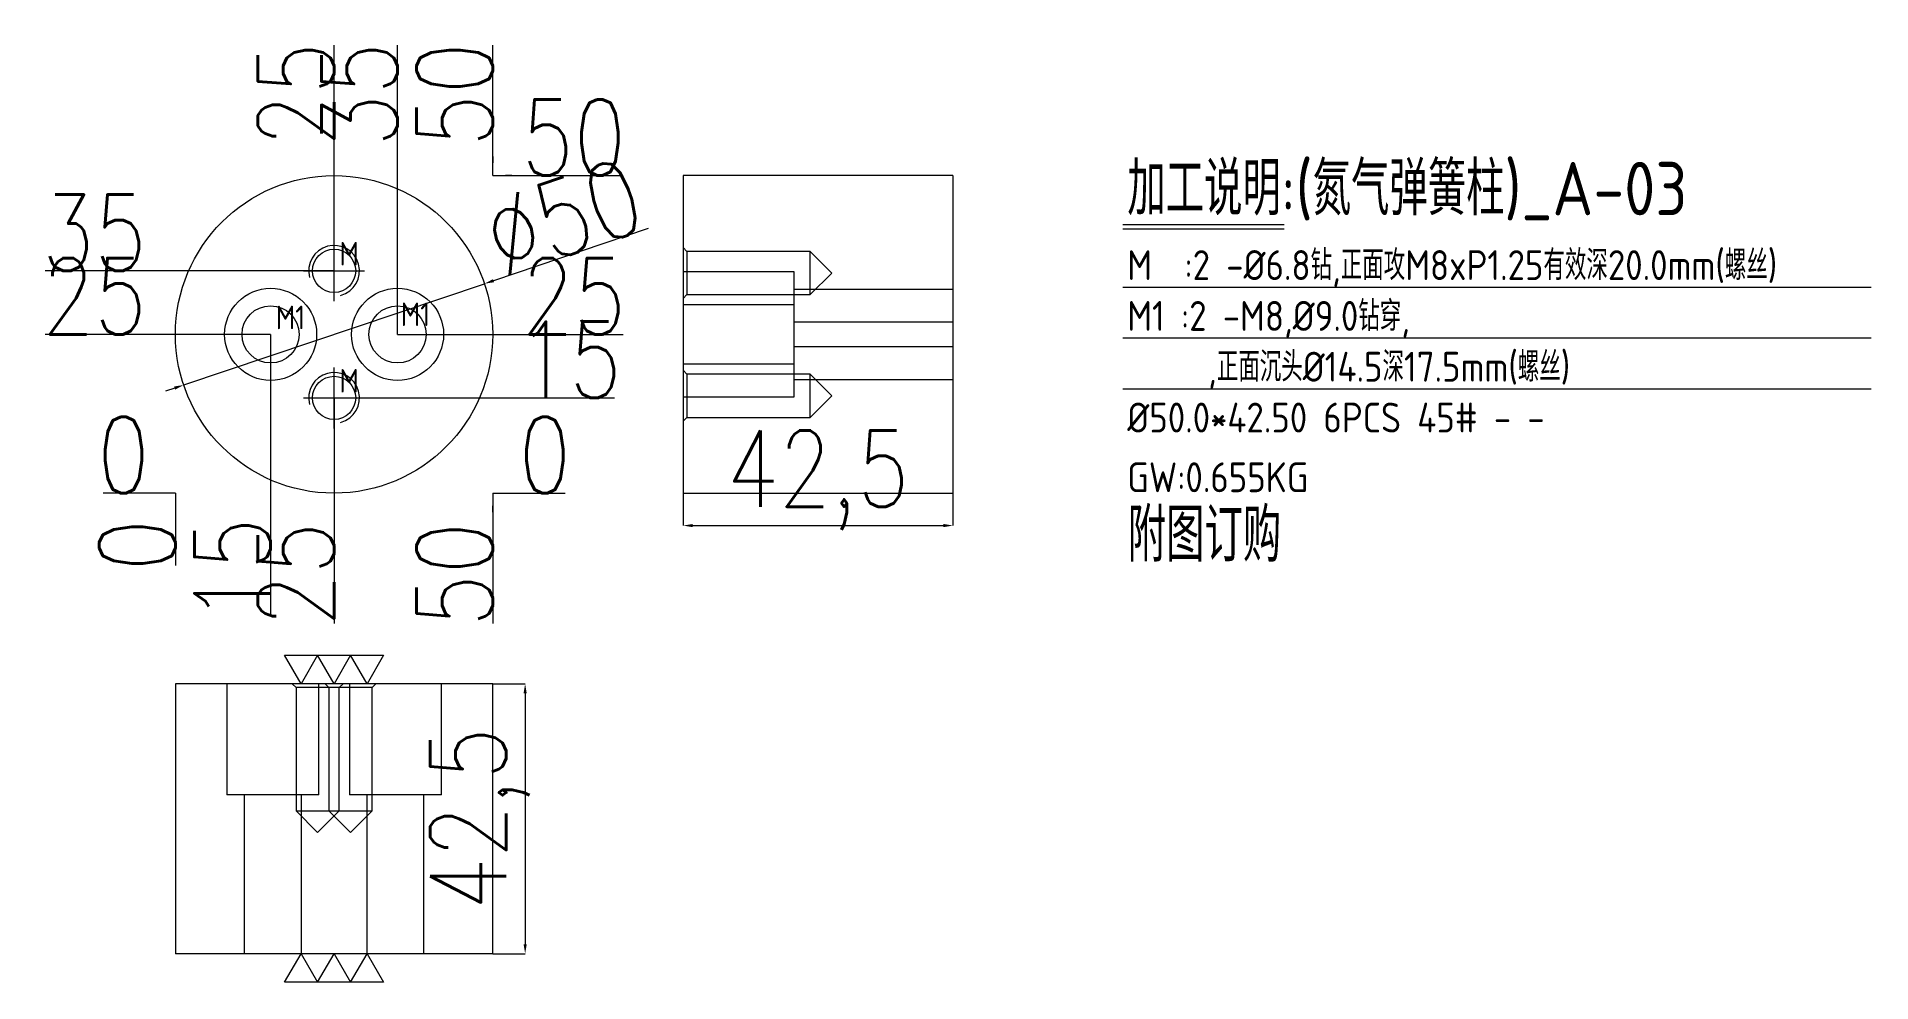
# Model space of a CAD drawing. Header units: millimetres. Extents: x -12045 to -11756, y 64764 to 64913.
import ezdxf

# ---------------------------------------------------------------- set-up
doc = ezdxf.new("R2010")
doc.units = ezdxf.units.MM
doc.linetypes.add('CENTER', pattern=[0])
doc.linetypes.add('DASHED', pattern=[0])
for name, color, linetype, lineweight in [('DIM', 4, 'Continuous', 20), ('PPS', 122, 'Continuous', 20), ('PPS_W', 1, 'Continuous', 20)]:
    doc.layers.add(name, color=color, linetype=linetype, lineweight=lineweight)
doc.layers.add('PH2_P', color=2, linetype='Continuous')
doc.styles.add('gbenor', font='gbenor.shx', dxfattribs={"bigfont": 'gbcbig.shx'})
doc.styles.add('TXT', font='txt.shx', dxfattribs={"width": 0.8, "bigfont": 'ctxt.shx'})
doc.dimstyles.new('零件', dxfattribs={"dimscale": 1.5, "dimtxt": 8, "dimasz": 1, "dimexe": 0, "dimexo": 0, "dimgap": 0, "dimtad": 1, "dimtxsty": 'TXT', "dimcen": 0, "dimclrd": 252, "dimclre": 252, "dimclrt": 4, "dimazin": 3, "dimtp": 0.001, "dimtm": 0.001, "dimtfac": 1, "dimtmove": 0, "dimatfit": 3, "dimlwd": 5, "dimlwe": 5})

# ---------------------------------------------------------------- blocks, each defined once
blk = doc.blocks.new('*D1107')
at = {"layer": 'Defpoints', "color": 0}
for p in [(-11973.56, 64811.34), (-11973.56, 64768.84), (-11968.46, 64768.84)]:
    blk.add_point(p, dxfattribs=at)
at = {"layer": 'PH2_P', "color": 252, "linetype": 'Continuous', "lineweight": 5}
for p, q in [((-11973.56, 64811.34), (-11968.46, 64811.34)), ((-11968.46, 64809.84), (-11968.46, 64770.34)), ((-11973.56, 64768.84), (-11968.46, 64768.84))]:
    blk.add_line(p, q, dxfattribs=at)
at = {"layer": 'PH2_P', "color": 252}
for points in [[(-11968.21, 64809.84), (-11968.71, 64809.84), (-11968.46, 64811.34)], [(-11968.71, 64770.34), (-11968.21, 64770.34), (-11968.46, 64768.84)]]:
    blk.add_solid(points, dxfattribs=at)
at = {"layer": 'PH2_P', "color": 4, "lineweight": 5, "insert": (-11975.61, 64790.09), "char_height": 12, "attachment_point": 5, "rotation": 90, "style": 'TXT'}
blk.add_mtext('42,5', dxfattribs=at)
blk = doc.blocks.new('*D1108')
at = {"layer": 'Defpoints', "color": 0}
for p in [(-11943.56, 64841.34), (-11901.06, 64841.34), (-11901.06, 64836.24)]:
    blk.add_point(p, dxfattribs=at)
at = {"layer": 'PH2_P', "color": 252, "linetype": 'Continuous', "lineweight": 5}
for p, q in [((-11943.56, 64841.34), (-11943.56, 64836.24)), ((-11901.06, 64841.34), (-11901.06, 64836.24)), ((-11942.06, 64836.24), (-11902.56, 64836.24))]:
    blk.add_line(p, q, dxfattribs=at)
at = {"layer": 'PH2_P', "color": 252}
for points in [[(-11942.06, 64836.49), (-11942.06, 64835.99), (-11943.56, 64836.24)], [(-11902.56, 64835.99), (-11902.56, 64836.49), (-11901.06, 64836.24)]]:
    blk.add_solid(points, dxfattribs=at)
at = {"layer": 'PH2_P', "color": 4, "lineweight": 5, "insert": (-11922.31, 64843.38), "char_height": 12, "attachment_point": 5, "style": 'TXT'}
blk.add_mtext('42,5', dxfattribs=at)
blk = doc.blocks.new('*D1109')
at = {"layer": 'Defpoints', "color": 0}
for p in [(-12023.56, 64841.34), (-11973.56, 64841.34), (-11968.56, 64841.34)]:
    blk.add_point(p, dxfattribs=at)
at = {"layer": 'PH2_P', "color": 252, "linetype": 'Continuous', "lineweight": 5}
blk.add_line((-11973.56, 64841.34), (-11962.16, 64841.34), dxfattribs=at)
at = {"layer": 'PH2_P', "color": 4, "lineweight": 5, "insert": (-11965.36, 64847.34), "char_height": 12, "attachment_point": 5, "style": 'TXT'}
blk.add_mtext('0', dxfattribs=at)
blk = doc.blocks.new('*D1110')
at = {"layer": 'Defpoints', "color": 0}
for p in [(-11998.56, 64856.34), (-11968.56, 64856.34), (-12023.56, 64841.34)]:
    blk.add_point(p, dxfattribs=at)
at = {"layer": 'PH2_P', "color": 252, "linetype": 'Continuous', "lineweight": 5}
for p, q in [((-11998.56, 64856.34), (-11974.56, 64856.34)), ((-11974.56, 64856.34), (-11971.56, 64856.34)), ((-11971.56, 64856.34), (-11954.39, 64856.34))]:
    blk.add_line(p, q, dxfattribs=at)
at = {"layer": 'PH2_P', "color": 4, "lineweight": 5, "insert": (-11961.48, 64862.34), "char_height": 12, "attachment_point": 5, "style": 'TXT'}
blk.add_mtext('15', dxfattribs=at)
blk = doc.blocks.new('*D1111')
at = {"layer": 'Defpoints', "color": 0}
for p in [(-11988.56, 64866.34), (-11968.56, 64866.34), (-12023.56, 64841.34)]:
    blk.add_point(p, dxfattribs=at)
at = {"layer": 'PH2_P', "color": 252, "linetype": 'Continuous', "lineweight": 5}
for p, q in [((-11988.56, 64866.34), (-11974.56, 64866.34)), ((-11974.56, 64866.34), (-11971.56, 64866.34)), ((-11971.56, 64866.34), (-11953.02, 64866.34))]:
    blk.add_line(p, q, dxfattribs=at)
at = {"layer": 'PH2_P', "color": 4, "lineweight": 5, "insert": (-11960.79, 64872.34), "char_height": 12, "attachment_point": 5, "style": 'TXT'}
blk.add_mtext('25', dxfattribs=at)
blk = doc.blocks.new('*D1112')
at = {"layer": 'Defpoints', "color": 0}
for p in [(-11973.56, 64891.34), (-11968.56, 64891.34), (-12023.56, 64841.34)]:
    blk.add_point(p, dxfattribs=at)
at = {"layer": 'PH2_P', "color": 252, "linetype": 'Continuous', "lineweight": 5}
for p, q in [((-11973.56, 64891.34), (-11970.56, 64891.34)), ((-11970.56, 64891.34), (-11971.56, 64891.34)), ((-11971.56, 64891.34), (-11953.02, 64891.34))]:
    blk.add_line(p, q, dxfattribs=at)
at = {"layer": 'PH2_P', "color": 4, "lineweight": 5, "insert": (-11960.79, 64897.34), "char_height": 12, "attachment_point": 5, "style": 'TXT'}
blk.add_mtext('50', dxfattribs=at)
blk = doc.blocks.new('*D1113')
at = {"layer": 'Defpoints', "color": 0}
for p in [(-12028.56, 64841.34), (-12023.56, 64841.34), (-12023.56, 64841.34)]:
    blk.add_point(p, dxfattribs=at)
at = {"layer": 'PH2_P', "color": 252, "linetype": 'Continuous', "lineweight": 5}
blk.add_line((-12023.56, 64841.34), (-12034.96, 64841.34), dxfattribs=at)
at = {"layer": 'PH2_P', "color": 4, "lineweight": 5, "insert": (-12031.76, 64847.34), "char_height": 12, "attachment_point": 5, "style": 'TXT'}
blk.add_mtext('0', dxfattribs=at)
blk = doc.blocks.new('*D1114')
at = {"layer": 'Defpoints', "color": 0}
for p in [(-12028.56, 64866.34), (-12008.56, 64866.34), (-12023.56, 64841.34)]:
    blk.add_point(p, dxfattribs=at)
at = {"layer": 'PH2_P', "color": 252, "linetype": 'Continuous', "lineweight": 5}
for p, q in [((-12025.56, 64866.34), (-12044.11, 64866.34)), ((-12022.56, 64866.34), (-12025.56, 64866.34)), ((-12008.56, 64866.34), (-12022.56, 64866.34))]:
    blk.add_line(p, q, dxfattribs=at)
at = {"layer": 'PH2_P', "color": 4, "lineweight": 5, "insert": (-12036.33, 64872.34), "char_height": 12, "attachment_point": 5, "style": 'TXT'}
blk.add_mtext('25', dxfattribs=at)
blk = doc.blocks.new('*D1115')
at = {"layer": 'Defpoints', "color": 0}
for p in [(-12028.56, 64876.34), (-11998.56, 64876.34), (-12023.56, 64841.34)]:
    blk.add_point(p, dxfattribs=at)
at = {"layer": 'PH2_P', "color": 252, "linetype": 'Continuous', "lineweight": 5}
for p, q in [((-12025.56, 64876.34), (-12044.11, 64876.34)), ((-12022.56, 64876.34), (-12025.56, 64876.34)), ((-11998.56, 64876.34), (-12022.56, 64876.34))]:
    blk.add_line(p, q, dxfattribs=at)
at = {"layer": 'PH2_P', "color": 4, "lineweight": 5, "insert": (-12036.33, 64882.34), "char_height": 12, "attachment_point": 5, "style": 'TXT'}
blk.add_mtext('35', dxfattribs=at)
blk = doc.blocks.new('*D1116')
at = {"layer": 'Defpoints', "color": 0}
for p in [(-12023.56, 64841.34), (-11973.56, 64841.34), (-11973.56, 64836.34)]:
    blk.add_point(p, dxfattribs=at)
at = {"layer": 'PH2_P', "color": 252, "linetype": 'Continuous', "lineweight": 5}
for p, q in [((-11973.56, 64841.34), (-11973.56, 64838.34)), ((-11973.56, 64838.34), (-11973.56, 64839.34)), ((-11973.56, 64839.34), (-11973.56, 64820.8))]:
    blk.add_line(p, q, dxfattribs=at)
at = {"layer": 'PH2_P', "color": 4, "lineweight": 5, "insert": (-11979.56, 64828.57), "char_height": 12, "attachment_point": 5, "rotation": 90, "style": 'TXT'}
blk.add_mtext('50', dxfattribs=at)
blk = doc.blocks.new('*D1117')
at = {"layer": 'Defpoints', "color": 0}
for p in [(-11998.56, 64856.34), (-12023.56, 64841.34), (-11998.56, 64836.34)]:
    blk.add_point(p, dxfattribs=at)
at = {"layer": 'PH2_P', "color": 252, "linetype": 'Continuous', "lineweight": 5}
for p, q in [((-11998.56, 64856.34), (-11998.56, 64842.34)), ((-11998.56, 64842.34), (-11998.56, 64839.34)), ((-11998.56, 64839.34), (-11998.56, 64820.8))]:
    blk.add_line(p, q, dxfattribs=at)
at = {"layer": 'PH2_P', "color": 4, "lineweight": 5, "insert": (-12004.56, 64828.57), "char_height": 12, "attachment_point": 5, "rotation": 90, "style": 'TXT'}
blk.add_mtext('25', dxfattribs=at)
blk = doc.blocks.new('*D1118')
at = {"layer": 'Defpoints', "color": 0}
for p in [(-12008.56, 64866.34), (-12023.56, 64841.34), (-12008.56, 64836.34)]:
    blk.add_point(p, dxfattribs=at)
at = {"layer": 'PH2_P', "color": 252, "linetype": 'Continuous', "lineweight": 5}
for p, q in [((-12008.56, 64866.34), (-12008.56, 64842.34)), ((-12008.56, 64842.34), (-12008.56, 64839.34)), ((-12008.56, 64839.34), (-12008.56, 64822.17))]:
    blk.add_line(p, q, dxfattribs=at)
at = {"layer": 'PH2_P', "color": 4, "lineweight": 5, "insert": (-12014.56, 64829.25), "char_height": 12, "attachment_point": 5, "rotation": 90, "style": 'TXT'}
blk.add_mtext('15', dxfattribs=at)
blk = doc.blocks.new('*D1119')
at = {"layer": 'Defpoints', "color": 0}
for p in [(-12023.56, 64841.34), (-12023.56, 64841.34), (-12023.56, 64836.34)]:
    blk.add_point(p, dxfattribs=at)
at = {"layer": 'PH2_P', "color": 252, "linetype": 'Continuous', "lineweight": 5}
blk.add_line((-12023.56, 64841.34), (-12023.56, 64829.94), dxfattribs=at)
at = {"layer": 'PH2_P', "color": 4, "lineweight": 5, "insert": (-12029.56, 64833.14), "char_height": 12, "attachment_point": 5, "rotation": 90, "style": 'TXT'}
blk.add_mtext('0', dxfattribs=at)
blk = doc.blocks.new('*D1120')
at = {"layer": 'Defpoints', "color": 0}
for p in [(-11973.56, 64896.34), (-11973.56, 64891.34), (-12023.56, 64841.34)]:
    blk.add_point(p, dxfattribs=at)
at = {"layer": 'PH2_P', "color": 252, "linetype": 'Continuous', "lineweight": 5}
for p, q in [((-11973.56, 64893.34), (-11973.56, 64911.88)), ((-11973.56, 64891.34), (-11973.56, 64894.34)), ((-11973.56, 64894.34), (-11973.56, 64893.34))]:
    blk.add_line(p, q, dxfattribs=at)
at = {"layer": 'PH2_P', "color": 4, "lineweight": 5, "insert": (-11979.56, 64904.11), "char_height": 12, "attachment_point": 5, "rotation": 90, "style": 'TXT'}
blk.add_mtext('50', dxfattribs=at)
blk = doc.blocks.new('*D1121')
at = {"layer": 'Defpoints', "color": 0}
for p in [(-11988.56, 64896.34), (-11988.56, 64866.34), (-12023.56, 64841.34)]:
    blk.add_point(p, dxfattribs=at)
at = {"layer": 'PH2_P', "color": 252, "linetype": 'Continuous', "lineweight": 5}
for p, q in [((-11988.56, 64893.34), (-11988.56, 64911.88)), ((-11988.56, 64890.34), (-11988.56, 64893.34)), ((-11988.56, 64866.34), (-11988.56, 64890.34))]:
    blk.add_line(p, q, dxfattribs=at)
at = {"layer": 'PH2_P', "color": 4, "lineweight": 5, "insert": (-11994.56, 64904.11), "char_height": 12, "attachment_point": 5, "rotation": 90, "style": 'TXT'}
blk.add_mtext('35', dxfattribs=at)
blk = doc.blocks.new('*D1122')
at = {"layer": 'Defpoints', "color": 0}
for p in [(-11998.56, 64896.34), (-11998.56, 64876.34), (-12023.56, 64841.34)]:
    blk.add_point(p, dxfattribs=at)
at = {"layer": 'PH2_P', "color": 252, "linetype": 'Continuous', "lineweight": 5}
for p, q in [((-11998.56, 64893.34), (-11998.56, 64911.88)), ((-11998.56, 64890.34), (-11998.56, 64893.34)), ((-11998.56, 64876.34), (-11998.56, 64890.34))]:
    blk.add_line(p, q, dxfattribs=at)
at = {"layer": 'PH2_P', "color": 4, "lineweight": 5, "insert": (-12004.56, 64904.11), "char_height": 12, "attachment_point": 5, "rotation": 90, "style": 'TXT'}
blk.add_mtext('25', dxfattribs=at)
blk = doc.blocks.new('*D1123')
at = {"layer": 'Defpoints', "color": 0}
for p in [(-11974.87, 64874.31), (-12022.26, 64858.37)]:
    blk.add_point(p, dxfattribs=at)
at = {"layer": 'PH2_P', "color": 252, "linetype": 'Continuous', "lineweight": 5}
for p, q in [((-11949.06, 64882.99), (-11973.45, 64874.79)), ((-12022.26, 64858.37), (-11974.87, 64874.31)), ((-12023.68, 64857.89), (-12025.1, 64857.41))]:
    blk.add_line(p, q, dxfattribs=at)
at = {"layer": 'PH2_P', "color": 252}
for points in [[(-11973.53, 64875.03), (-11973.37, 64874.55), (-11974.87, 64874.31)], [(-12023.6, 64857.65), (-12023.76, 64858.13), (-12022.26, 64858.37)]]:
    blk.add_solid(points, dxfattribs=at)
at = {"layer": 'PH2_P', "color": 4, "lineweight": 5, "insert": (-11962.46, 64884.82), "char_height": 12, "attachment_point": 5, "rotation": 18.5915, "style": 'TXT'}
blk.add_mtext('%%c50', dxfattribs=at)

msp = doc.modelspace()

# ---------------------------------------------------------------- linework, layer by layer
at = {"layer": 'DIM', "color": 8, "linetype": 'Continuous', "lineweight": 5}
for p, q in [((-11874.296, 64883.641), (-11848.895, 64883.641)), ((-11874.296, 64882.941), (-11848.895, 64882.941)), ((-11874.296, 64873.774), (-11756.36, 64873.774)), ((-11874.296, 64865.774), (-11756.36, 64865.774)), ((-11874.296, 64857.774), (-11756.36, 64857.774))]:
    msp.add_line(p, q, dxfattribs=at)
at = {"layer": 'PH2_P', "color": 2, "linetype": 'Continuous', "lineweight": 5}
for points in [[(-11990.769, 64815.841), (-11993.367, 64811.341), (-11995.965, 64815.841), (-11998.563, 64811.341), (-12001.161, 64815.841), (-12003.759, 64811.341), (-12006.357, 64815.841), (-11990.769, 64815.841)], [(-12006.357, 64764.341), (-12003.759, 64768.841), (-12001.161, 64764.341), (-11998.563, 64768.841), (-11995.965, 64764.341), (-11993.367, 64768.841), (-11990.769, 64764.341), (-12006.357, 64764.341)]]:
    msp.add_lwpolyline(points, close=True, dxfattribs=at)
at = {"layer": 'PPS', "color": 135, "linetype": 'Continuous', "lineweight": 5}
for p, q in [((-11901.063, 64891.341), (-11943.563, 64891.341)), ((-11943.563, 64891.341), (-11943.563, 64866.341)), ((-11901.063, 64891.341), (-11901.063, 64866.341)), ((-11943.563, 64866.341), (-11943.563, 64841.341)), ((-11901.063, 64866.341), (-11901.063, 64841.341)), ((-11943.563, 64841.341), (-11901.063, 64841.341)), ((-12023.563, 64811.341), (-12023.563, 64768.841)), ((-11973.563, 64811.341), (-12023.563, 64811.341)), ((-11973.563, 64768.841), (-11973.563, 64811.341)), ((-11973.563, 64768.841), (-12023.563, 64768.841))]:
    msp.add_line(p, q, dxfattribs=at)
at = {"layer": 'PPS', "color": 5, "linetype": 'DASHED', "lineweight": 5, "ltscale": 0.2254}
for p, q in [((-11942.966, 64879.403), (-11943.563, 64880)), ((-11923.563, 64879.403), (-11942.966, 64879.403)), ((-11942.966, 64879.403), (-11942.966, 64872.597)), ((-11920.16, 64876), (-11923.563, 64879.403)), ((-11923.563, 64872.597), (-11923.563, 64879.403)), ((-11923.563, 64872.597), (-11920.16, 64876)), ((-11943.563, 64872), (-11942.966, 64872.597)), ((-11942.966, 64872.597), (-11923.563, 64872.597)), ((-11942.966, 64860.084), (-11943.563, 64860.681)), ((-11923.563, 64860.084), (-11942.966, 64860.084)), ((-11942.966, 64860.084), (-11942.966, 64853.278)), ((-11920.16, 64856.681), (-11923.563, 64860.084)), ((-11923.563, 64853.278), (-11923.563, 64860.084)), ((-11923.563, 64853.278), (-11920.16, 64856.681)), ((-11943.563, 64852.681), (-11942.966, 64853.278)), ((-11942.966, 64853.278), (-11923.563, 64853.278)), ((-12005.151, 64811.341), (-12004.554, 64810.744)), ((-12004.554, 64810.744), (-12004.554, 64791.341)), ((-11997.748, 64810.744), (-12004.554, 64810.744)), ((-11999.975, 64811.341), (-11999.378, 64810.744)), ((-11999.378, 64810.744), (-11999.378, 64791.341)), ((-11997.748, 64810.744), (-11997.151, 64811.341)), ((-11997.748, 64791.341), (-11997.748, 64810.744)), ((-11992.572, 64810.744), (-11997.748, 64810.744)), ((-11992.572, 64810.744), (-11991.975, 64811.341)), ((-11992.572, 64791.341), (-11992.572, 64810.744)), ((-12004.554, 64791.341), (-12001.151, 64787.938)), ((-12004.554, 64791.341), (-12001.151, 64791.341)), ((-12001.151, 64787.938), (-11997.748, 64791.341)), ((-12001.151, 64791.341), (-11997.748, 64791.341)), ((-11999.378, 64791.341), (-11995.975, 64787.938)), ((-11997.748, 64791.341), (-11995.975, 64791.341)), ((-11995.975, 64787.938), (-11992.572, 64791.341)), ((-11995.975, 64791.341), (-11992.572, 64791.341))]:
    msp.add_line(p, q, dxfattribs=at)
at = {"layer": 'PPS', "color": 31, "linetype": 'DASHED', "lineweight": 5, "ltscale": 0.2254}
for p, q in [((-11926.063, 64876.179), (-11943.563, 64876.179)), ((-11926.063, 64871.003), (-11926.063, 64876.179)), ((-11926.063, 64871.002), (-11943.563, 64871.002)), ((-11901.063, 64873.429), (-11926.063, 64873.429)), ((-11926.063, 64863.752), (-11926.063, 64871.002)), ((-11901.063, 64868.252), (-11926.063, 64868.252)), ((-11926.063, 64864.429), (-11901.063, 64864.429)), ((-11926.063, 64856.502), (-11926.063, 64863.752)), ((-11943.563, 64861.679), (-11926.063, 64861.679)), ((-11943.563, 64856.502), (-11926.063, 64856.502)), ((-11926.063, 64859.252), (-11901.063, 64859.252)), ((-12015.472, 64811.341), (-12015.472, 64793.841)), ((-12000.972, 64793.841), (-12000.972, 64811.341)), ((-11996.154, 64811.341), (-11996.154, 64793.841)), ((-11981.654, 64793.841), (-11981.654, 64811.341)), ((-12000.972, 64793.841), (-12015.472, 64793.841)), ((-12012.722, 64793.841), (-12012.722, 64768.841)), ((-12003.722, 64768.841), (-12003.722, 64793.841)), ((-11981.654, 64793.841), (-11996.154, 64793.841)), ((-11993.404, 64793.841), (-11993.404, 64768.841)), ((-11984.404, 64768.841), (-11984.404, 64793.841))]:
    msp.add_line(p, q, dxfattribs=at)
at = {"layer": 'PPS', "color": 42, "linetype": 'Continuous', "lineweight": 5}
for centre, radius in [((-11998.563, 64866.341), 25), ((-11998.563, 64876.341), 3.403), ((-12008.563, 64866.341), 7.25), ((-11988.563, 64866.341), 7.25), ((-12008.563, 64866.341), 4.5), ((-11988.563, 64866.341), 4.5), ((-11998.563, 64856.341), 3.403)]:
    msp.add_circle(centre, radius, dxfattribs=at)
for centre in [(-11998.563, 64876.341), (-11998.563, 64856.341)]:
    msp.add_arc(centre, 4, 285, 195, dxfattribs=at)
at = {"layer": 'PPS_W', "color": 1, "linetype": 'CENTER', "lineweight": 5, "ltscale": 0.2254}
for p, q in [((-11998.563, 64871.541), (-11998.563, 64881.141)), ((-12003.363, 64876.341), (-11993.763, 64876.341)), ((-11998.563, 64851.541), (-11998.563, 64861.141)), ((-12003.363, 64856.341), (-11993.763, 64856.341))]:
    msp.add_line(p, q, dxfattribs=at)

# ---------------------------------------------------------------- texts
at = {"layer": 'DIM', "color": 4, "lineweight": 5, "style": 'gbenor'}
for s, height, p in [('加工说明:(氮气弹簧柱)_A-03', 8.4, (-11873.58, 64885.09)), ('M', 3.7, (-11997.729, 64877.188)), ('M  :2 -%%c6.8钻,正面攻M8xP1.25有效深20.0mm(螺丝)', 4.7, (-11873.591, 64874.893)), ('M1', 3.7, (-12007.764, 64867.157)), ('M1', 3.7, (-11988.065, 64867.655)), ('M1 :2 -M8,%%c9.0钻穿,', 4.7, (-11873.591, 64866.893)), ('     ,正面沉头%%c14.5深17.5mm(螺丝)', 4.7, (-11873.591, 64858.893)), ('M', 3.7, (-11997.729, 64857.188)), ('%%c50.0*42.50 6PCS 45# - -', 4.7, (-11873.591, 64850.893)), ('GW:0.655KG', 4.7, (-11873.591, 64841.493))]:
    msp.add_text(s, height=height, dxfattribs=at).set_placement(p)
at = {"layer": 'DIM', "color": 21, "lineweight": 5, "style": 'gbenor'}
msp.add_text('附图订购', height=8.4, dxfattribs=at).set_placement((-11873.518, 64830.557))

# ---------------------------------------------------------------- dimensions: what is measured, and where the dimension line sits
at = {"layer": 'PH2_P', "color": 2, "linetype": 'Continuous', "lineweight": 5}
for feature_location, offset, dtype, origin, picture, middle in [((-11973.563, 64891.341), (0, 5), 1, (-12023.563, 64841.341), '*D1120', (-11979.563, 64904.112)), ((-11988.563, 64866.341), (0, 30), 1, (-12023.563, 64841.341), '*D1121', (-11994.563, 64904.112)), ((-11998.563, 64876.341), (0, 20), 1, (-12023.563, 64841.341), '*D1122', (-12004.563, 64904.112)), ((-11973.563, 64891.341), (5, 0), 0, (-12023.563, 64841.341), '*D1112', (-11960.792, 64897.341)), ((-11998.563, 64876.341), (-30, 0), 0, (-12023.563, 64841.341), '*D1115', (-12036.334, 64882.341)), ((-12008.563, 64866.341), (-20, 0), 0, (-12023.563, 64841.341), '*D1114', (-12036.334, 64872.341)), ((-11988.563, 64866.341), (20, 0), 0, (-12023.563, 64841.341), '*D1111', (-11960.792, 64872.341)), ((-11998.563, 64856.341), (30, 0), 0, (-12023.563, 64841.341), '*D1110', (-11961.477, 64862.341)), ((-12008.563, 64866.341), (0, -30), 1, (-12023.563, 64841.341), '*D1118', (-12014.563, 64829.255)), ((-12023.563047408, 64841.340606504), (-5, 0), 0, (-12023.563047408, 64841.340606504), '*D1113', (-12031.763047408, 64847.340606504)), ((-11998.563, 64856.341), (0, -20), 1, (-12023.563, 64841.341), '*D1117', (-12004.563, 64828.569)), ((-11973.563047388, 64841.340606504), (5, 0), 0, (-12023.563047408, 64841.340606504), '*D1109', (-11965.363047388, 64847.340606504)), ((-12023.563047408, 64841.340606504), (0, -5), 1, (-12023.563047408, 64841.340606504), '*D1119', (-12029.563047408, 64833.140606504)), ((-11973.563, 64841.341), (0, -5), 1, (-12023.563, 64841.341), '*D1116', (-11979.563, 64828.569))]:
    dim = msp.add_ordinate_dim(feature_location=feature_location, offset=offset, dtype=dtype, origin=origin, dimstyle='零件', dxfattribs=at)
    dim.commit()
    dim.dimension.update_dxf_attribs({"geometry": picture, "text_midpoint": middle})
dim = msp.add_diameter_dim_2p(p1=(-12022.258, 64858.37), p2=(-11974.868, 64874.311), dimstyle='零件', dxfattribs=at)
dim.commit()
dim.dimension.update_dxf_attribs({"geometry": '*D1123', "text_midpoint": (-11962.455, 64884.817)})
dim = msp.add_linear_dim(base=(-11901.063, 64836.241), p1=(-11943.563, 64841.341), p2=(-11901.063, 64841.341), dimstyle='零件', dxfattribs=at)
dim.commit()
dim.dimension.update_dxf_attribs({"geometry": '*D1108', "text_midpoint": (-11922.313, 64843.383)})
dim = msp.add_linear_dim(base=(-11968.463, 64768.841), p1=(-11973.563, 64811.341), p2=(-11973.563, 64768.841), angle=90, dimstyle='零件', dxfattribs=at)
dim.commit()
dim.dimension.update_dxf_attribs({"geometry": '*D1107', "text_midpoint": (-11975.606, 64790.091)})

doc.saveas('drawing.dxf')
